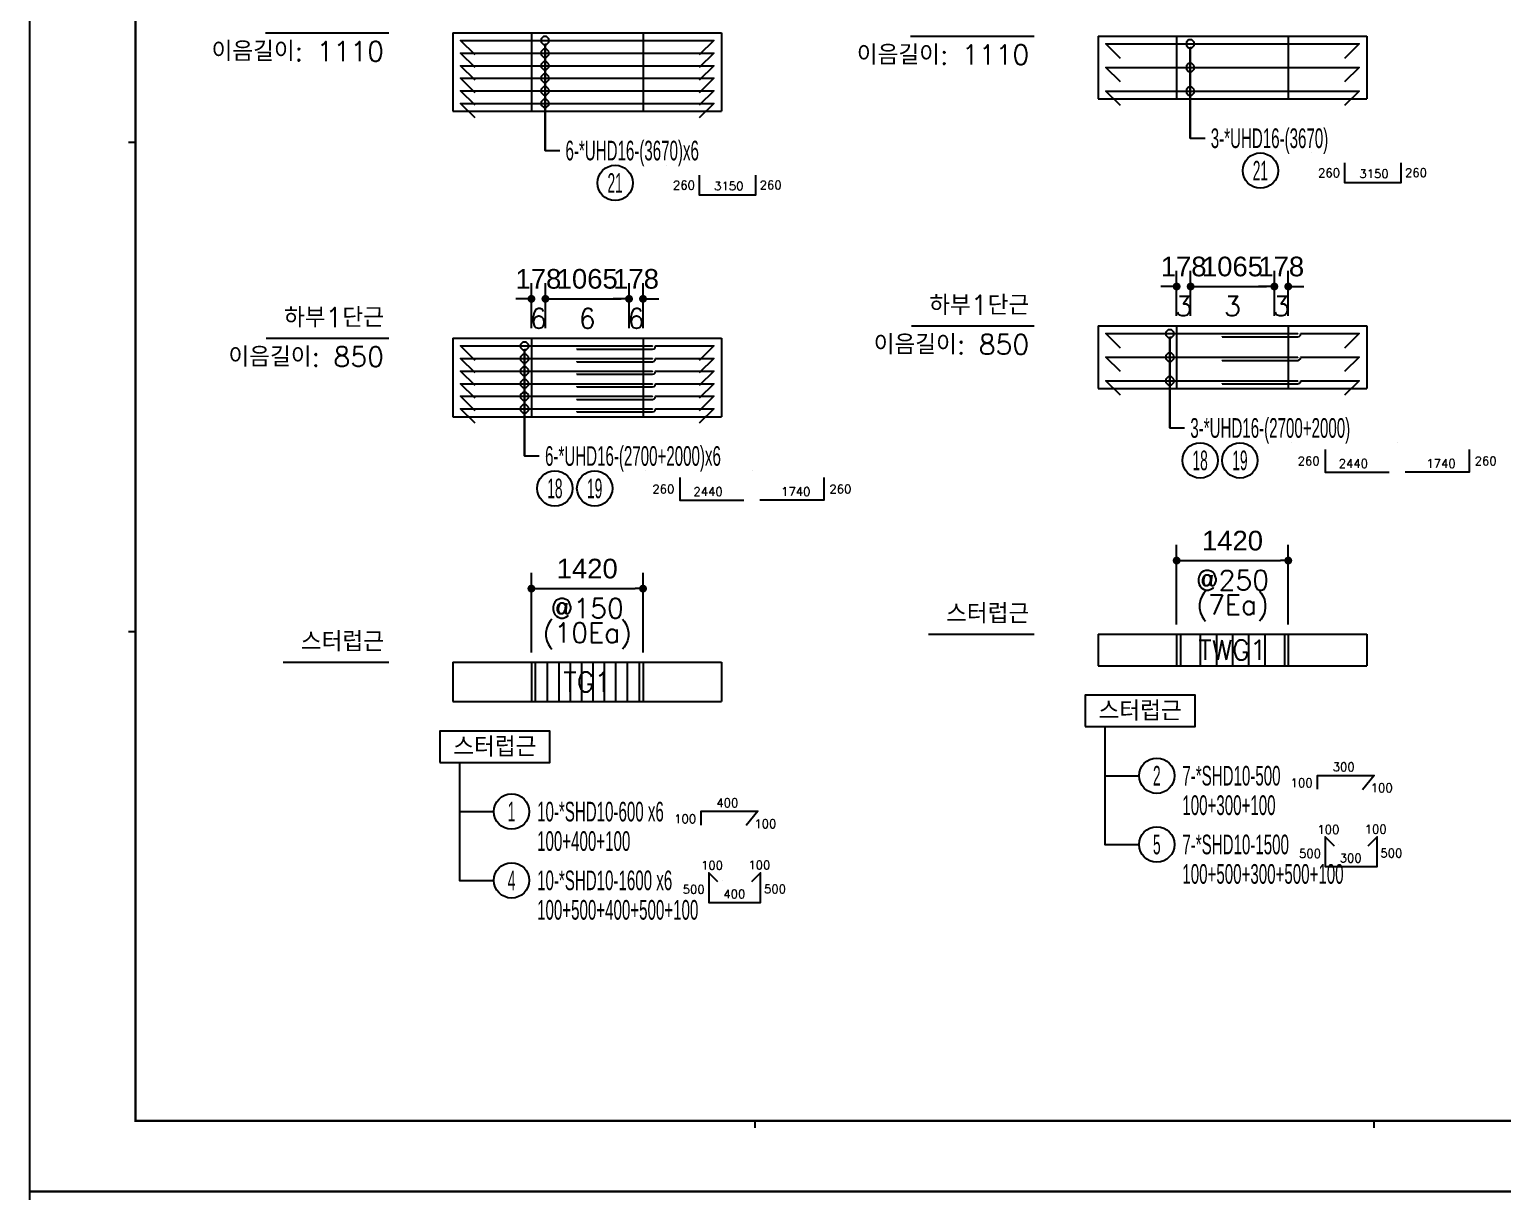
# Model space of a CAD drawing. Header units: millimetres. Extents: x 350420 to 672135, y -312840 to -44390.
# Drawn here: x 580205 to 598944, y -135386 to -120599 of the extents above; entities that cross this region are included whole.
import ezdxf
from ezdxf.enums import TextEntityAlignment as Align
from ezdxf.xclip import XClip

# ---------------------------------------------------------------- set-up
doc = ezdxf.new("R2010")
doc.units = ezdxf.units.MM
doc.header["$LTSCALE"] = 65
doc.header["$XCLIPFRAME"] = 0
doc.linetypes.add('XS-지하주차장$0$HID', pattern=[2.3, 1.5, -0.8])
doc.layers.get('Defpoints').update_dxf_attribs({"color": 145})
for name, color, linetype in [('00', 7, 'Continuous'), ('RP_DIM', 7, 'Continuous'), ('RP_TAG', 7, 'Continuous'), ('XDIM', 7, 'Continuous'), ('XREBAR', 1, 'Continuous'), ('XSTRUCT', 2, 'Continuous'), ('XTAG', 7, 'Continuous')]:
    doc.layers.add(name, color=color, linetype=linetype)
doc.layers.add('XS-지하주차장$0$1215', color=181, linetype='XS-지하주차장$0$HID', plot=False)
doc.styles.add('RPWK1', font='arial.ttf', dxfattribs={"bigfont": 'whgtxt.shx'})
doc.styles.add('RPWK2', font='romans.shx', dxfattribs={"bigfont": 'whgtxt.shx'})
doc.styles.get("Standard").update_dxf_attribs({"font": 'arial.ttf'})
doc.styles.add('XRebar', font='Romans.shx', dxfattribs={"bigfont": 'whgtxt.shx'})
doc.dimstyles.new('XRebarm', dxfattribs={"dimscale": 100, "dimtxt": 2.5, "dimasz": 1, "dimexe": 2, "dimexo": 0, "dimgap": 1.25, "dimtad": 1, "dimdec": 0, "dimzin": 0, "dimdsep": 46, "dimtxsty": 'Standard', "dimblk": 'DOT', "dimcen": 0.09, "dimclrd": 7, "dimclre": 7, "dimclrt": 3, "dimadec": 0, "dimazin": 0, "dimtfac": 1, "dimtdec": 4, "dimtofl": 0, "dimtmove": 0, "dimatfit": 3, "dimfxl": 0, "dimtolj": 1, "dimtzin": 0, "dimarcsym": 0})

# ---------------------------------------------------------------- blocks, each defined once
blk = doc.blocks.new('XS-지하주차장')
at = {"layer": 'XS-지하주차장$0$1215'}
blk.add_line((429311, -23852), (653968, 164077), dxfattribs=at)
blk = doc.blocks.new('dhs_sheet2e')
at = {"color": 7}
for p, q in [((2996.4, 29664.7), (2796.7, 29664.7)), ((2996.4, 15831.2), (2796.7, 15831.2)), ((20500.6, 1997.6), (20500.6, 1797.9)), ((38004.8, 1997.6), (38004.8, 1797.9))]:
    blk.add_line(p, q, dxfattribs=at)
blk.add_lwpolyline([(84000, 0), (84000, 59329.4), (0, 59329.4), (0, 0)], close=True, dxfattribs=at)
at = {"color": 30, "const_width": 64.9}
blk.add_lwpolyline([(81003.6, 57331.7), (2996.4, 57331.7), (2996.4, 1997.6), (81003.6, 1997.6)], close=True, dxfattribs=at)
blk = doc.blocks.new('DFHDHBSD')
at = {"color": 255, "xscale": 0.5, "yscale": 0.5, "zscale": 0.5}
blk.add_blockref('dhs_sheet2e', (0, 0), dxfattribs=at)
blk = doc.blocks.new('_Dot')
at = {"color": 0, "linetype": 'ByBlock', "lineweight": -2}
blk.add_line((-0.5, 0), (-1, 0), dxfattribs=at)
at = {"color": 0, "linetype": 'ByBlock', "const_width": 0.5}
blk.add_lwpolyline([(-0.25, 0, 1), (0.25, 0, 1)], format="xyb", close=True, dxfattribs=at)
blk = doc.blocks.new('*D1436')
at = {"layer": 'Defpoints', "color": 0, "linetype": 'Continuous', "ltscale": 7.6496e-308, "transparency": 16777216}
for p in [(586768, -124027), (586590, -124402), (586768, -124402)]:
    blk.add_point(p, dxfattribs=at)
at = {"layer": 'XDIM', "color": 7, "linetype": 'Continuous', "lineweight": -2, "ltscale": 7.6496e-308, "transparency": 16777216}
for p, q in [((586590, -124402), (586590, -123827)), ((586768, -124402), (586768, -123827)), ((586490, -124027), (586390, -124027)), ((586868, -124027), (586968, -124027))]:
    blk.add_line(p, q, dxfattribs=at)
at = {"layer": 'XDIM', "color": 7, "linetype": 'Continuous', "lineweight": -2, "ltscale": 7.6496e-308, "transparency": 16777216, "xscale": 100, "yscale": 100, "zscale": 100}
blk.add_blockref('_Dot', (586590, -124027), dxfattribs=at)
at = {"layer": 'XDIM', "color": 7, "linetype": 'Continuous', "lineweight": -2, "ltscale": 7.6496e-308, "transparency": 16777216, "xscale": 100, "yscale": 100, "zscale": 100, "rotation": 180}
blk.add_blockref('_Dot', (586768, -124027), dxfattribs=at)
at = {"layer": 'XDIM', "color": 3, "linetype": 'Continuous', "ltscale": 7.6496e-308, "transparency": 16777216, "insert": (586679, -123774), "char_height": 250, "attachment_point": 5}
blk.add_mtext('\\A1;178', dxfattribs=at)
blk = doc.blocks.new('*D1437')
at = {"layer": 'Defpoints', "color": 0, "linetype": 'Continuous', "ltscale": 7.6496e-308, "transparency": 16777216}
for p in [(587832, -124027), (586768, -124402), (587832, -124402)]:
    blk.add_point(p, dxfattribs=at)
at = {"layer": 'XDIM', "color": 7, "linetype": 'Continuous', "lineweight": -2, "ltscale": 7.6496e-308, "transparency": 16777216}
for p, q in [((586768, -124402), (586768, -123827)), ((587832, -124402), (587832, -123827)), ((586868, -124027), (587732, -124027))]:
    blk.add_line(p, q, dxfattribs=at)
at = {"layer": 'XDIM', "color": 7, "linetype": 'Continuous', "lineweight": -2, "ltscale": 7.6496e-308, "transparency": 16777216, "xscale": 100, "yscale": 100, "zscale": 100, "rotation": 180}
blk.add_blockref('_Dot', (586768, -124027), dxfattribs=at)
at = {"layer": 'XDIM', "color": 7, "linetype": 'Continuous', "lineweight": -2, "ltscale": 7.6496e-308, "transparency": 16777216, "xscale": 100, "yscale": 100, "zscale": 100}
blk.add_blockref('_Dot', (587832, -124027), dxfattribs=at)
at = {"layer": 'XDIM', "color": 3, "linetype": 'Continuous', "ltscale": 7.6496e-308, "transparency": 16777216, "insert": (587300, -123774), "char_height": 250, "attachment_point": 5}
blk.add_mtext('\\A1;1065', dxfattribs=at)
blk = doc.blocks.new('*D1438')
at = {"layer": 'Defpoints', "color": 0, "linetype": 'Continuous', "ltscale": 7.6496e-308, "transparency": 16777216}
for p in [(588010, -124027), (587832, -124402), (588010, -124402)]:
    blk.add_point(p, dxfattribs=at)
at = {"layer": 'XDIM', "color": 7, "linetype": 'Continuous', "lineweight": -2, "ltscale": 7.6496e-308, "transparency": 16777216}
for p, q in [((587832, -124402), (587832, -123827)), ((588010, -124402), (588010, -123827)), ((587732, -124027), (587632, -124027)), ((588110, -124027), (588210, -124027))]:
    blk.add_line(p, q, dxfattribs=at)
at = {"layer": 'XDIM', "color": 7, "linetype": 'Continuous', "lineweight": -2, "ltscale": 7.6496e-308, "transparency": 16777216, "xscale": 100, "yscale": 100, "zscale": 100}
blk.add_blockref('_Dot', (587832, -124027), dxfattribs=at)
at = {"layer": 'XDIM', "color": 7, "linetype": 'Continuous', "lineweight": -2, "ltscale": 7.6496e-308, "transparency": 16777216, "xscale": 100, "yscale": 100, "zscale": 100, "rotation": 180}
blk.add_blockref('_Dot', (588010, -124027), dxfattribs=at)
at = {"layer": 'XDIM', "color": 3, "linetype": 'Continuous', "ltscale": 7.6496e-308, "transparency": 16777216, "insert": (587921, -123774), "char_height": 250, "attachment_point": 5}
blk.add_mtext('\\A1;178', dxfattribs=at)
blk = doc.blocks.new('*D1439')
at = {"layer": 'Defpoints', "color": 0, "linetype": 'Continuous', "ltscale": 7.6496e-308, "transparency": 16777216}
for p in [(588010, -127714), (586590, -128527), (588010, -128527)]:
    blk.add_point(p, dxfattribs=at)
at = {"layer": 'XDIM', "color": 7, "linetype": 'Continuous', "lineweight": -2, "ltscale": 7.6496e-308, "transparency": 16777216}
for p, q in [((586590, -128527), (586590, -127514)), ((588010, -128527), (588010, -127514)), ((586690, -127714), (587910, -127714))]:
    blk.add_line(p, q, dxfattribs=at)
at = {"layer": 'XDIM', "color": 7, "linetype": 'Continuous', "lineweight": -2, "ltscale": 7.6496e-308, "transparency": 16777216, "xscale": 100, "yscale": 100, "zscale": 100, "rotation": 180}
blk.add_blockref('_Dot', (586590, -127714), dxfattribs=at)
at = {"layer": 'XDIM', "color": 7, "linetype": 'Continuous', "lineweight": -2, "ltscale": 7.6496e-308, "transparency": 16777216, "xscale": 100, "yscale": 100, "zscale": 100}
blk.add_blockref('_Dot', (588010, -127714), dxfattribs=at)
at = {"layer": 'XDIM', "color": 3, "linetype": 'Continuous', "ltscale": 7.6496e-308, "transparency": 16777216, "insert": (587300, -127461), "char_height": 250, "attachment_point": 5}
blk.add_mtext('\\A1;1420', dxfattribs=at)
blk = doc.blocks.new('*D1447')
at = {"layer": 'Defpoints', "color": 0, "linetype": 'Continuous', "ltscale": 7.6496e-308, "transparency": 16777216}
for p in [(594976, -123870), (594798, -124245), (594976, -124245)]:
    blk.add_point(p, dxfattribs=at)
at = {"layer": 'XDIM', "color": 7, "linetype": 'Continuous', "lineweight": -2, "ltscale": 7.6496e-308, "transparency": 16777216}
for p, q in [((594798, -124245), (594798, -123670)), ((594976, -124245), (594976, -123670)), ((594698, -123870), (594598, -123870)), ((595076, -123870), (595176, -123870))]:
    blk.add_line(p, q, dxfattribs=at)
at = {"layer": 'XDIM', "color": 7, "linetype": 'Continuous', "lineweight": -2, "ltscale": 7.6496e-308, "transparency": 16777216, "xscale": 100, "yscale": 100, "zscale": 100}
blk.add_blockref('_Dot', (594798, -123870), dxfattribs=at)
at = {"layer": 'XDIM', "color": 7, "linetype": 'Continuous', "lineweight": -2, "ltscale": 7.6496e-308, "transparency": 16777216, "xscale": 100, "yscale": 100, "zscale": 100, "rotation": 180}
blk.add_blockref('_Dot', (594976, -123870), dxfattribs=at)
at = {"layer": 'XDIM', "color": 3, "linetype": 'Continuous', "ltscale": 7.6496e-308, "transparency": 16777216, "insert": (594887, -123617), "char_height": 250, "attachment_point": 5}
blk.add_mtext('\\A1;178', dxfattribs=at)
blk = doc.blocks.new('*D1448')
at = {"layer": 'Defpoints', "color": 0, "linetype": 'Continuous', "ltscale": 7.6496e-308, "transparency": 16777216}
for p in [(596041, -123870), (594976, -124245), (596041, -124245)]:
    blk.add_point(p, dxfattribs=at)
at = {"layer": 'XDIM', "color": 7, "linetype": 'Continuous', "lineweight": -2, "ltscale": 7.6496e-308, "transparency": 16777216}
for p, q in [((594976, -124245), (594976, -123670)), ((596041, -124245), (596041, -123670)), ((595076, -123870), (595941, -123870))]:
    blk.add_line(p, q, dxfattribs=at)
at = {"layer": 'XDIM', "color": 7, "linetype": 'Continuous', "lineweight": -2, "ltscale": 7.6496e-308, "transparency": 16777216, "xscale": 100, "yscale": 100, "zscale": 100, "rotation": 180}
blk.add_blockref('_Dot', (594976, -123870), dxfattribs=at)
at = {"layer": 'XDIM', "color": 7, "linetype": 'Continuous', "lineweight": -2, "ltscale": 7.6496e-308, "transparency": 16777216, "xscale": 100, "yscale": 100, "zscale": 100}
blk.add_blockref('_Dot', (596041, -123870), dxfattribs=at)
at = {"layer": 'XDIM', "color": 3, "linetype": 'Continuous', "ltscale": 7.6496e-308, "transparency": 16777216, "insert": (595508, -123617), "char_height": 250, "attachment_point": 5}
blk.add_mtext('\\A1;1065', dxfattribs=at)
blk = doc.blocks.new('*D1449')
at = {"layer": 'Defpoints', "color": 0, "linetype": 'Continuous', "ltscale": 7.6496e-308, "transparency": 16777216}
for p in [(596218, -123870), (596041, -124245), (596218, -124245)]:
    blk.add_point(p, dxfattribs=at)
at = {"layer": 'XDIM', "color": 7, "linetype": 'Continuous', "lineweight": -2, "ltscale": 7.6496e-308, "transparency": 16777216}
for p, q in [((596041, -124245), (596041, -123670)), ((596218, -124245), (596218, -123670)), ((595941, -123870), (595841, -123870)), ((596318, -123870), (596418, -123870))]:
    blk.add_line(p, q, dxfattribs=at)
at = {"layer": 'XDIM', "color": 7, "linetype": 'Continuous', "lineweight": -2, "ltscale": 7.6496e-308, "transparency": 16777216, "xscale": 100, "yscale": 100, "zscale": 100}
blk.add_blockref('_Dot', (596041, -123870), dxfattribs=at)
at = {"layer": 'XDIM', "color": 7, "linetype": 'Continuous', "lineweight": -2, "ltscale": 7.6496e-308, "transparency": 16777216, "xscale": 100, "yscale": 100, "zscale": 100, "rotation": 180}
blk.add_blockref('_Dot', (596218, -123870), dxfattribs=at)
at = {"layer": 'XDIM', "color": 3, "linetype": 'Continuous', "ltscale": 7.6496e-308, "transparency": 16777216, "insert": (596129, -123617), "char_height": 250, "attachment_point": 5}
blk.add_mtext('\\A1;178', dxfattribs=at)
blk = doc.blocks.new('*D1450')
at = {"layer": 'Defpoints', "color": 0, "linetype": 'Continuous', "ltscale": 7.6496e-308, "transparency": 16777216}
for p in [(596218, -127357), (594798, -128170), (596218, -128170)]:
    blk.add_point(p, dxfattribs=at)
at = {"layer": 'XDIM', "color": 7, "linetype": 'Continuous', "lineweight": -2, "ltscale": 7.6496e-308, "transparency": 16777216}
for p, q in [((594798, -128170), (594798, -127157)), ((596218, -128170), (596218, -127157)), ((594898, -127357), (596118, -127357))]:
    blk.add_line(p, q, dxfattribs=at)
at = {"layer": 'XDIM', "color": 7, "linetype": 'Continuous', "lineweight": -2, "ltscale": 7.6496e-308, "transparency": 16777216, "xscale": 100, "yscale": 100, "zscale": 100, "rotation": 180}
blk.add_blockref('_Dot', (594798, -127357), dxfattribs=at)
at = {"layer": 'XDIM', "color": 7, "linetype": 'Continuous', "lineweight": -2, "ltscale": 7.6496e-308, "transparency": 16777216, "xscale": 100, "yscale": 100, "zscale": 100}
blk.add_blockref('_Dot', (596218, -127357), dxfattribs=at)
at = {"layer": 'XDIM', "color": 3, "linetype": 'Continuous', "ltscale": 7.6496e-308, "transparency": 16777216, "insert": (595508, -127105), "char_height": 250, "attachment_point": 5}
blk.add_mtext('\\A1;1420', dxfattribs=at)
blk = doc.blocks.new('*U1730', base_point=(586113.5, -130551.58))
at = {"layer": 'RP_TAG', "color": 0, "linetype": 'Continuous', "ltscale": 100}
blk.add_circle((586337.5, -130551.58), 225, dxfattribs=at)
at = {"layer": 'RP_TAG', "color": 0, "linetype": 'Continuous', "ltscale": 100, "style": 'RPWK1', "width": 0.5}
blk.add_text('1', height=250, dxfattribs=at).set_placement((586337.5, -130551.58), align=Align.MIDDLE_CENTER)
at = {"layer": 'RP_TAG', "color": 0, "linetype": 'Continuous', "ltscale": 100, "style": 'RPWK1', "width": 0.55}
for s, p in [('10-*SHD10-600 x6', (586662.5, -130551.58)), ('100+400+100', (586662.5, -130926.58))]:
    blk.add_text(s, height=250, dxfattribs=at).set_placement(p, align=Align.MIDDLE_LEFT)
blk = doc.blocks.new('*U1762', base_point=(586113.5, -131426.58))
at = {"layer": 'RP_TAG', "color": 0, "linetype": 'Continuous', "ltscale": 100}
blk.add_circle((586337.5, -131426.58), 225, dxfattribs=at)
at = {"layer": 'RP_TAG', "color": 0, "linetype": 'Continuous', "ltscale": 100, "style": 'RPWK1', "width": 0.5}
blk.add_text('4', height=250, dxfattribs=at).set_placement((586337.5, -131426.58), align=Align.MIDDLE_CENTER)
at = {"layer": 'RP_TAG', "color": 0, "linetype": 'Continuous', "ltscale": 100, "style": 'RPWK1', "width": 0.55}
for s, p in [('10-*SHD10-1600 x6', (586662.5, -131426.58)), ('100+500+400+500+100', (586662.5, -131801.58))]:
    blk.add_text(s, height=250, dxfattribs=at).set_placement(p, align=Align.MIDDLE_LEFT)
blk = doc.blocks.new('*U1778', base_point=(594321.6491, -130094.7672))
at = {"layer": 'RP_TAG', "color": 0, "linetype": 'Continuous', "ltscale": 100}
blk.add_circle((594545.6491, -130094.7672), 225, dxfattribs=at)
at = {"layer": 'RP_TAG', "color": 0, "linetype": 'Continuous', "ltscale": 100, "style": 'RPWK1', "width": 0.5}
blk.add_text('2', height=250, dxfattribs=at).set_placement((594545.6491, -130094.7672), align=Align.MIDDLE_CENTER)
at = {"layer": 'RP_TAG', "color": 0, "linetype": 'Continuous', "ltscale": 100, "style": 'RPWK1', "width": 0.55}
for s, p in [('7-*SHD10-500', (594870.6491, -130094.7672)), ('100+300+100', (594870.6491, -130469.7672))]:
    blk.add_text(s, height=250, dxfattribs=at).set_placement(p, align=Align.MIDDLE_LEFT)
blk = doc.blocks.new('*U1781', base_point=(594321.6491, -130969.7672))
at = {"layer": 'RP_TAG', "color": 0, "linetype": 'Continuous', "ltscale": 100}
blk.add_circle((594545.6491, -130969.7672), 225, dxfattribs=at)
at = {"layer": 'RP_TAG', "color": 0, "linetype": 'Continuous', "ltscale": 100, "style": 'RPWK1', "width": 0.5}
blk.add_text('5', height=250, dxfattribs=at).set_placement((594545.6491, -130969.7672), align=Align.MIDDLE_CENTER)
at = {"layer": 'RP_TAG', "color": 0, "linetype": 'Continuous', "ltscale": 100, "style": 'RPWK1', "width": 0.55}
for s, p in [('7-*SHD10-1500', (594870.6491, -130969.7672)), ('100+500+300+500+100', (594870.6491, -131344.7672))]:
    blk.add_text(s, height=250, dxfattribs=at).set_placement(p, align=Align.MIDDLE_LEFT)
blk = doc.blocks.new('*U1791', base_point=(586702.25, -126026.58))
at = {"layer": 'RP_TAG', "color": 0, "linetype": 'Continuous', "ltscale": 100}
for centre in [(586888.75, -126439.08), (587395, -126439.08)]:
    blk.add_circle(centre, 225, dxfattribs=at)
at = {"layer": 'RP_TAG', "color": 0, "linetype": 'Continuous', "ltscale": 100, "style": 'RPWK1', "width": 0.55}
blk.add_text('6-*UHD16-(2700+2000)x6', height=250, dxfattribs=at).set_placement((586763.75, -126026.58), align=Align.MIDDLE_LEFT)
at = {"layer": 'RP_TAG', "color": 0, "linetype": 'Continuous', "ltscale": 100, "style": 'RPWK1', "width": 0.5}
for s, p in [('18', (586888.75, -126439.08)), ('19', (587395, -126439.08))]:
    blk.add_text(s, height=250, dxfattribs=at).set_placement(p, align=Align.MIDDLE_CENTER)
blk = doc.blocks.new('*U1792', base_point=(594910.3991, -125669.7672))
at = {"layer": 'RP_TAG', "color": 0, "linetype": 'Continuous', "ltscale": 100}
for centre in [(595096.8991, -126082.2672), (595603.1491, -126082.2672)]:
    blk.add_circle(centre, 225, dxfattribs=at)
at = {"layer": 'RP_TAG', "color": 0, "linetype": 'Continuous', "ltscale": 100, "style": 'RPWK1', "width": 0.55}
blk.add_text('3-*UHD16-(2700+2000)', height=250, dxfattribs=at).set_placement((594971.8991, -125669.7672), align=Align.MIDDLE_LEFT)
at = {"layer": 'RP_TAG', "color": 0, "linetype": 'Continuous', "ltscale": 100, "style": 'RPWK1', "width": 0.5}
for s, p in [('18', (595096.8991, -126082.2672)), ('19', (595603.1491, -126082.2672))]:
    blk.add_text(s, height=250, dxfattribs=at).set_placement(p, align=Align.MIDDLE_CENTER)
blk = doc.blocks.new('*U1794', base_point=(586962.25, -122140))
at = {"layer": 'RP_TAG', "color": 0, "linetype": 'Continuous', "ltscale": 100}
blk.add_circle((587655, -122552.5), 225, dxfattribs=at)
at = {"layer": 'RP_TAG', "color": 0, "linetype": 'Continuous', "ltscale": 100, "style": 'RPWK1', "width": 0.55}
blk.add_text('6-*UHD16-(3670)x6', height=250, dxfattribs=at).set_placement((587023.75, -122140), align=Align.MIDDLE_LEFT)
at = {"layer": 'RP_TAG', "color": 0, "linetype": 'Continuous', "ltscale": 100, "style": 'RPWK1', "width": 0.5}
blk.add_text('21', height=250, dxfattribs=at).set_placement((587655, -122552.5), align=Align.MIDDLE_CENTER)
blk = doc.blocks.new('*U1795', base_point=(595170.3991, -121983.1872))
at = {"layer": 'RP_TAG', "color": 0, "linetype": 'Continuous', "ltscale": 100}
blk.add_circle((595863.1491, -122395.6872), 225, dxfattribs=at)
at = {"layer": 'RP_TAG', "color": 0, "linetype": 'Continuous', "ltscale": 100, "style": 'RPWK1', "width": 0.55}
blk.add_text('3-*UHD16-(3670)', height=250, dxfattribs=at).set_placement((595231.8991, -121983.1872), align=Align.MIDDLE_LEFT)
at = {"layer": 'RP_TAG', "color": 0, "linetype": 'Continuous', "ltscale": 100, "style": 'RPWK1', "width": 0.5}
blk.add_text('21', height=250, dxfattribs=at).set_placement((595863.1491, -122395.6872), align=Align.MIDDLE_CENTER)

msp = doc.modelspace()

# ---------------------------------------------------------------- linework, layer by layer
at = {"layer": 'RP_DIM', "color": 7, "linetype": 'Continuous', "ltscale": 100}
for points in [[(586763.3, -122140), (586763.3, -120790), (586784, -120790), (586813.3, -120760.7), (586813.3, -120719.3), (586784, -120690), (586742.6, -120690), (586713.3, -120719.3), (586713.3, -120760.7), (586742.6, -120790), (586784, -120790), (586763.3, -120790), (586763.3, -122140), (586950.8, -122140)], [(586813.3, -120879.3), (586784, -120850), (586742.6, -120850), (586713.3, -120879.3), (586713.3, -120920.7), (586742.6, -120950), (586784, -120950), (586813.3, -120920.7), (586813.3, -120879.3)], [(594971.5, -121983.2), (594971.5, -120833.2), (594992.2, -120833.2), (595021.5, -120803.9), (595021.5, -120762.5), (594992.2, -120733.2), (594950.8, -120733.2), (594921.5, -120762.5), (594921.5, -120803.9), (594950.8, -120833.2), (594992.2, -120833.2), (594971.5, -120833.2), (594971.5, -121983.2), (595159, -121983.2)], [(586813.3, -121039.3), (586784, -121010), (586742.6, -121010), (586713.3, -121039.3), (586713.3, -121080.7), (586742.6, -121110), (586784, -121110), (586813.3, -121080.7), (586813.3, -121039.3)], [(595021.5, -121062.5), (594992.2, -121033.2), (594950.8, -121033.2), (594921.5, -121062.5), (594921.5, -121103.9), (594950.8, -121133.2), (594992.2, -121133.2), (595021.5, -121103.9), (595021.5, -121062.5)], [(586813.3, -121199.3), (586784, -121170), (586742.6, -121170), (586713.3, -121199.3), (586713.3, -121240.7), (586742.6, -121270), (586784, -121270), (586813.3, -121240.7), (586813.3, -121199.3)], [(586813.3, -121359.3), (586784, -121330), (586742.6, -121330), (586713.3, -121359.3), (586713.3, -121400.7), (586742.6, -121430), (586784, -121430), (586813.3, -121400.7), (586813.3, -121359.3)], [(595021.5, -121362.5), (594992.2, -121333.2), (594950.8, -121333.2), (594921.5, -121362.5), (594921.5, -121403.9), (594950.8, -121433.2), (594992.2, -121433.2), (595021.5, -121403.9), (595021.5, -121362.5)], [(586813.3, -121519.3), (586784, -121490), (586742.6, -121490), (586713.3, -121519.3), (586713.3, -121560.7), (586742.6, -121590), (586784, -121590), (586813.3, -121560.7), (586813.3, -121519.3)], [(594711.5, -125669.8), (594711.5, -124519.8), (594732.2, -124519.8), (594761.5, -124490.5), (594761.5, -124449.1), (594732.2, -124419.8), (594690.8, -124419.8), (594661.5, -124449.1), (594661.5, -124490.5), (594690.8, -124519.8), (594732.2, -124519.8), (594711.5, -124519.8), (594711.5, -125669.8), (594899, -125669.8)], [(586503.3, -126026.6), (586503.3, -124676.6), (586524, -124676.6), (586553.3, -124647.3), (586553.3, -124605.9), (586524, -124576.6), (586482.6, -124576.6), (586453.3, -124605.9), (586453.3, -124647.3), (586482.6, -124676.6), (586524, -124676.6), (586503.3, -124676.6), (586503.3, -126026.6), (586690.8, -126026.6)], [(586553.3, -124765.9), (586524, -124736.6), (586482.6, -124736.6), (586453.3, -124765.9), (586453.3, -124807.3), (586482.6, -124836.6), (586524, -124836.6), (586553.3, -124807.3), (586553.3, -124765.9)], [(594761.5, -124749.1), (594732.2, -124719.8), (594690.8, -124719.8), (594661.5, -124749.1), (594661.5, -124790.5), (594690.8, -124819.8), (594732.2, -124819.8), (594761.5, -124790.5), (594761.5, -124749.1)], [(586553.3, -124925.9), (586524, -124896.6), (586482.6, -124896.6), (586453.3, -124925.9), (586453.3, -124967.3), (586482.6, -124996.6), (586524, -124996.6), (586553.3, -124967.3), (586553.3, -124925.9)], [(586553.3, -125085.9), (586524, -125056.6), (586482.6, -125056.6), (586453.3, -125085.9), (586453.3, -125127.3), (586482.6, -125156.6), (586524, -125156.6), (586553.3, -125127.3), (586553.3, -125085.9)], [(594761.5, -125049.1), (594732.2, -125019.8), (594690.8, -125019.8), (594661.5, -125049.1), (594661.5, -125090.5), (594690.8, -125119.8), (594732.2, -125119.8), (594761.5, -125090.5), (594761.5, -125049.1)], [(586553.3, -125245.9), (586524, -125216.6), (586482.6, -125216.6), (586453.3, -125245.9), (586453.3, -125287.3), (586482.6, -125316.6), (586524, -125316.6), (586553.3, -125287.3), (586553.3, -125245.9)], [(586553.3, -125405.9), (586524, -125376.6), (586482.6, -125376.6), (586453.3, -125405.9), (586453.3, -125447.3), (586482.6, -125476.6), (586524, -125476.6), (586553.3, -125447.3), (586553.3, -125405.9)], [(593883.1, -129469.8), (593883.1, -130094.8), (594320.6, -130094.8)], [(585675, -129926.6), (585675, -130551.6), (586112.5, -130551.6)], [(593883.1, -130094.8), (593883.1, -130969.8), (594320.6, -130969.8)], [(585675, -130551.6), (585675, -131426.6), (586112.5, -131426.6)]]:
    msp.add_lwpolyline(points, dxfattribs=at)
at = {"layer": 'RP_TAG', "color": 250, "linetype": 'Continuous', "ltscale": 100}
for p, q in [((596514.3, -122170.7), (596514.3, -122170.7)), ((588306.2, -122327.5), (588306.2, -122327.5)), ((596254.3, -125857.3), (596254.3, -125857.3)), ((597604.7, -125857.3), (597604.7, -125857.3)), ((588046.2, -126214.1), (588046.2, -126214.1)), ((589396.6, -126214.1), (589396.6, -126214.1)), ((596749.1, -130094.8), (596749.1, -130094.8)), ((588907.9, -130551.6), (588907.9, -130551.6)), ((596855.9, -130969.8), (596855.9, -130969.8)), ((589014.7, -131426.6), (589014.7, -131426.6))]:
    msp.add_line(p, q, dxfattribs=at)
at = {"layer": 'RP_TAG', "color": 1, "linetype": 'Continuous', "ltscale": 100}
for points in [[(596932.6, -122295.4), (596932.6, -122545.7), (597652.4, -122545.7), (597652.4, -122295.4)], [(588724.4, -122452.2), (588724.4, -122702.5), (589444.2, -122702.5), (589444.2, -122452.2)], [(596688.2, -125943.9), (596688.2, -126232.3), (597502.2, -126232.3)], [(598518.8, -125943.9), (598518.8, -126232.3), (597704.7, -126232.3)], [(588480, -126300.7), (588480, -126589.1), (589294.1, -126589.1)], [(590310.7, -126300.7), (590310.7, -126589.1), (589496.6, -126589.1)], [(596591.8, -130266.9), (596591.8, -130090.2), (597309.9, -130090.2), (597163.1, -130273.1)], [(588750.6, -130723.7), (588750.6, -130547), (589468.7, -130547), (589321.9, -130729.9)], [(596804.2, -130990.3), (596687.5, -130874.1), (596687.5, -131251.6), (597347.4, -131251.6), (597347.4, -130874.1), (597230.9, -130990.3)], [(588963, -131447.1), (588846.3, -131330.9), (588846.3, -131708.4), (589506.2, -131708.4), (589506.2, -131330.9), (589389.6, -131447.1)]]:
    msp.add_lwpolyline(points, dxfattribs=at)
at = {"layer": 'XDIM', "color": 7, "linetype": 'Continuous', "ltscale": 7.6496e-308}
for p, q in [((583206.1, -120640), (584777.5, -120640)), ((591414.2, -120683.2), (592985.6, -120683.2)), ((591424.6, -124369.8), (592985.6, -124369.8)), ((583216.5, -124526.6), (584777.5, -124526.6)), ((591641.9, -128294.8), (592985.6, -128294.8)), ((583433.8, -128651.6), (584777.5, -128651.6))]:
    msp.add_line(p, q, dxfattribs=at)
at = {"layer": 'XREBAR', "color": 1, "linetype": 'Continuous', "ltscale": 7.6496e-308}
for p, q in [((594848.1, -128294.8), (594848.1, -128694.8)), ((595098.1, -128294.8), (595098.1, -128694.8)), ((595303.1, -128294.8), (595303.1, -128694.8)), ((595508.1, -128294.8), (595508.1, -128694.8)), ((595713.1, -128294.8), (595713.1, -128694.8)), ((595918.1, -128294.8), (595918.1, -128694.8)), ((596168.1, -128294.8), (596168.1, -128694.8)), ((586640, -128651.6), (586640, -129151.6)), ((586790, -128651.6), (586790, -129151.6)), ((586940, -128651.6), (586940, -129151.6)), ((587084, -128651.6), (587084, -129151.6)), ((587228, -128651.6), (587228, -129151.6)), ((587372, -128651.6), (587372, -129151.6)), ((587516, -128651.6), (587516, -129151.6)), ((587660, -128651.6), (587660, -129151.6)), ((587810, -128651.6), (587810, -129151.6)), ((587960, -128651.6), (587960, -129151.6))]:
    msp.add_line(p, q, dxfattribs=at)
for points in [[(585873.8, -120923.8), (585690, -120740), (588910, -120740), (588726.2, -120923.8)], [(594082, -120967), (593898.1, -120783.2), (597118.1, -120783.2), (596934.3, -120967)], [(585873.8, -121083.8), (585690, -120900), (588910, -120900), (588726.2, -121083.8)], [(585873.8, -121243.8), (585690, -121060), (588910, -121060), (588726.2, -121243.8)], [(585873.8, -121403.8), (585690, -121220), (588910, -121220), (588726.2, -121403.8)], [(594082, -121267), (593898.1, -121083.2), (597118.1, -121083.2), (596934.3, -121267)], [(585873.8, -121563.8), (585690, -121380), (588910, -121380), (588726.2, -121563.8)], [(594082, -121567), (593898.1, -121383.2), (597118.1, -121383.2), (596934.3, -121567)], [(585873.8, -121723.8), (585690, -121540), (588910, -121540), (588726.2, -121723.8)], [(594082, -124653.6), (593898.1, -124469.8), (596338.1, -124469.8), (596338.1, -124469.8)], [(595378.1, -124509.8), (595378.1, -124509.8), (596338.1, -124509.8), (596358.1, -124504.4), (596372.8, -124489.8), (596378.1, -124469.8), (597118.1, -124469.8), (596934.3, -124653.6)], [(585873.8, -124810.4), (585690, -124626.6), (588130, -124626.6), (588130, -124626.6)], [(585873.8, -124970.4), (585690, -124786.6), (588130, -124786.6), (588130, -124786.6)], [(587170, -124666.6), (587170, -124666.6), (588130, -124666.6), (588150, -124661.2), (588164.6, -124646.6), (588170, -124626.6), (588910, -124626.6), (588726.2, -124810.4)], [(587170, -124826.6), (587170, -124826.6), (588130, -124826.6), (588150, -124821.2), (588164.6, -124806.6), (588170, -124786.6), (588910, -124786.6), (588726.2, -124970.4)], [(594082, -124953.6), (593898.1, -124769.8), (596338.1, -124769.8), (596338.1, -124769.8)], [(595378.1, -124809.8), (595378.1, -124809.8), (596338.1, -124809.8), (596358.1, -124804.4), (596372.8, -124789.8), (596378.1, -124769.8), (597118.1, -124769.8), (596934.3, -124953.6)], [(585873.8, -125130.4), (585690, -124946.6), (588130, -124946.6), (588130, -124946.6)], [(587170, -124986.6), (587170, -124986.6), (588130, -124986.6), (588150, -124981.2), (588164.6, -124966.6), (588170, -124946.6), (588910, -124946.6), (588726.2, -125130.4)], [(585873.8, -125290.4), (585690, -125106.6), (588130, -125106.6), (588130, -125106.6)], [(587170, -125146.6), (587170, -125146.6), (588130, -125146.6), (588150, -125141.2), (588164.6, -125126.6), (588170, -125106.6), (588910, -125106.6), (588726.2, -125290.4)], [(594082, -125253.6), (593898.1, -125069.8), (596338.1, -125069.8), (596338.1, -125069.8)], [(595378.1, -125109.8), (595378.1, -125109.8), (596338.1, -125109.8), (596358.1, -125104.4), (596372.8, -125089.8), (596378.1, -125069.8), (597118.1, -125069.8), (596934.3, -125253.6)], [(585873.8, -125450.4), (585690, -125266.6), (588130, -125266.6), (588130, -125266.6)], [(587170, -125306.6), (587170, -125306.6), (588130, -125306.6), (588150, -125301.2), (588164.6, -125286.6), (588170, -125266.6), (588910, -125266.6), (588726.2, -125450.4)], [(585873.8, -125610.4), (585690, -125426.6), (588130, -125426.6), (588130, -125426.6)], [(587170, -125466.6), (587170, -125466.6), (588130, -125466.6), (588150, -125461.2), (588164.6, -125446.6), (588170, -125426.6), (588910, -125426.6), (588726.2, -125610.4)]]:
    msp.add_lwpolyline(points, dxfattribs=at)
at = {"layer": 'XSTRUCT', "color": 7, "linetype": 'Continuous', "ltscale": 7.6496e-308}
for p, q in [((585590, -120640), (585590, -121640)), ((589010, -120640), (589010, -121640)), ((593798.1, -120683.2), (593798.1, -121483.2)), ((597218.1, -120683.2), (597218.1, -121483.2)), ((593798.1, -124369.8), (593798.1, -125169.8)), ((597218.1, -124369.8), (597218.1, -125169.8)), ((585590, -124526.6), (585590, -125526.6)), ((589010, -124526.6), (589010, -125526.6)), ((593798.1, -128294.8), (593798.1, -128694.8)), ((597218.1, -128294.8), (597218.1, -128694.8)), ((585590, -128651.6), (585590, -129151.6)), ((589010, -128651.6), (589010, -129151.6))]:
    msp.add_line(p, q, dxfattribs=at)
at = {"layer": 'XSTRUCT', "color": 2, "linetype": 'Continuous', "ltscale": 7.6496e-308}
for p, q in [((585590, -120640), (586590, -120640)), ((586590, -120640), (588010, -120640)), ((588010, -120640), (589010, -120640)), ((593798.1, -120683.2), (594798.1, -120683.2)), ((594798.1, -120683.2), (596218.1, -120683.2)), ((596218.1, -120683.2), (597218.1, -120683.2)), ((593798.1, -121483.2), (594798.1, -121483.2)), ((594798.1, -121483.2), (596218.1, -121483.2)), ((596218.1, -121483.2), (597218.1, -121483.2)), ((585590, -121640), (586590, -121640)), ((586590, -121640), (588010, -121640)), ((588010, -121640), (589010, -121640)), ((593798.1, -124369.8), (594798.1, -124369.8)), ((594798.1, -124369.8), (596218.1, -124369.8)), ((596218.1, -124369.8), (597218.1, -124369.8)), ((585590, -124526.6), (586590, -124526.6)), ((586590, -124526.6), (588010, -124526.6)), ((588010, -124526.6), (589010, -124526.6)), ((593798.1, -125169.8), (594798.1, -125169.8)), ((594798.1, -125169.8), (596218.1, -125169.8)), ((596218.1, -125169.8), (597218.1, -125169.8)), ((585590, -125526.6), (586590, -125526.6)), ((586590, -125526.6), (588010, -125526.6)), ((588010, -125526.6), (589010, -125526.6)), ((593798.1, -128294.8), (594798.1, -128294.8)), ((596218.1, -128294.8), (597218.1, -128294.8)), ((585590, -128651.6), (586590, -128651.6)), ((588010, -128651.6), (589010, -128651.6)), ((593798.1, -128694.8), (594798.1, -128694.8)), ((596218.1, -128694.8), (597218.1, -128694.8)), ((585590, -129151.6), (586590, -129151.6)), ((588010, -129151.6), (589010, -129151.6))]:
    msp.add_line(p, q, dxfattribs=at)
at = {"layer": 'XSTRUCT', "color": 253, "linetype": 'Continuous', "ltscale": 7.6496e-308}
for p, q in [((586590, -120640), (586590, -121640)), ((588010, -120640), (588010, -121640)), ((594798.1, -120683.2), (594798.1, -121483.2)), ((596218.1, -120683.2), (596218.1, -121483.2)), ((594798.1, -124369.8), (594798.1, -125169.8)), ((596218.1, -124369.8), (596218.1, -125169.8)), ((586590, -124526.6), (586590, -125526.6)), ((588010, -124526.6), (588010, -125526.6)), ((594798.1, -128294.8), (594798.1, -128694.8)), ((596218.1, -128294.8), (596218.1, -128694.8)), ((586590, -128651.6), (586590, -129151.6)), ((588010, -128651.6), (588010, -129151.6))]:
    msp.add_line(p, q, dxfattribs=at)
at = {"layer": 'XSTRUCT', "color": 1, "linetype": 'Continuous', "ltscale": 7.6496e-308}
for p, q in [((594798.1, -128294.8), (596218.1, -128294.8)), ((586590, -128651.6), (588010, -128651.6)), ((594798.1, -128694.8), (596218.1, -128694.8)), ((586590, -129151.6), (588010, -129151.6))]:
    msp.add_line(p, q, dxfattribs=at)
at = {"layer": 'XTAG', "color": 7, "linetype": 'Continuous', "ltscale": 7.6496e-308}
for points in [[(593633.1, -129469.8), (595033.1, -129469.8), (595033.1, -129069.8), (593633.1, -129069.8), (593633.1, -129469.8)], [(585425, -129926.6), (586825, -129926.6), (586825, -129526.6), (585425, -129526.6), (585425, -129926.6)]]:
    msp.add_lwpolyline(points, close=True, dxfattribs=at)

# ---------------------------------------------------------------- block references
ref = msp.add_blockref('XS-지하주차장', (682720, -712245), dxfattribs=dict(rotation=90))
XClip(ref).set_block_clipping_path([(643110.0000000001, 141650.0000000187), (664534.9999999981, 170090.00000001)])
at = {"layer": '00', "xscale": 0.8999999981431359, "yscale": 0.8999999981431359, "zscale": 0.8999999981431359}
for p in [(580204.9, -135386.2), (580204.9, -162084.4)]:
    msp.add_blockref('DFHDHBSD', p, dxfattribs=at)
at = {"layer": 'RP_TAG', "color": 171, "linetype": 'Continuous', "ltscale": 1.15363e-317}
for name, p in [('*U1795', (595170.4, -121983.2)), ('*U1794', (586962.2, -122140)), ('*U1792', (594910.4, -125669.8)), ('*U1791', (586702.2, -126026.6))]:
    msp.add_blockref(name, p, dxfattribs=at)
at = {"layer": 'RP_TAG', "color": 30, "linetype": 'Continuous', "ltscale": 1.15363e-317}
for name, p in [('*U1778', (594321.6, -130094.8)), ('*U1730', (586113.5, -130551.6)), ('*U1781', (594321.6, -130969.8)), ('*U1762', (586113.5, -131426.6))]:
    msp.add_blockref(name, p, dxfattribs=at)

# ---------------------------------------------------------------- texts
at = {"layer": 'RP_TAG', "color": 2, "linetype": 'Continuous', "ltscale": 100, "style": 'RPWK2'}
for p in [(588669.5, -122580.7), (596877.6, -122423.9)]:
    msp.add_text('260', height=108.89, rotation=359.99998, dxfattribs=at).set_placement(p, align=Align.MIDDLE_RIGHT)
for s, p in [('3150', (589101.1, -122678.4)), ('3150', (597309.2, -122521.6)), ('1740', (598161.4, -126209.4)), ('1740', (589953.2, -126566.3))]:
    msp.add_text(s, height=108.89, rotation=359.99998, dxfattribs=at).set_placement(p, align=Align.BOTTOM_CENTER)
for p in [(589494.3, -122578.8), (597702.4, -122422)]:
    msp.add_text('260', height=108.89, rotation=359.99998, dxfattribs=at).set_placement(p, align=Align.MIDDLE_LEFT)
for p in [(596617.6, -126177.2), (588409.5, -126534)]:
    msp.add_text('260', height=108.89, dxfattribs=at).set_placement(p, align=Align.BOTTOM_RIGHT)
for s, p in [('2440', (597045.6, -126209.4)), ('2440', (588837.5, -126566.3)), ('300', (596923.7, -130069.9)), ('400', (589082.5, -130526.7)), ('100', (596728.8, -130866.1)), ('100', (597330.6, -130861.8)), ('300', (597011.8, -131230)), ('100', (588887.5, -131322.9)), ('100', (589489.3, -131318.6)), ('400', (589170.6, -131686.9))]:
    msp.add_text(s, height=108.89, dxfattribs=at).set_placement(p, align=Align.BOTTOM_CENTER)
for p in [(598589.3, -126177.2), (590381.2, -126534)]:
    msp.add_text('260', height=108.89, rotation=359.99998, dxfattribs=at).set_placement(p, align=Align.BOTTOM_LEFT)
for s, p in [('100', (596527.4, -130185.7)), ('100', (588686.2, -130642.5)), ('500', (596634.3, -131084.5)), ('500', (588793, -131541.3))]:
    msp.add_text(s, height=108.89, dxfattribs=at).set_placement(p, align=Align.MIDDLE_RIGHT)
for p in [(597267.2, -130194.6), (589426, -130651.4)]:
    msp.add_text('100', height=108.89, dxfattribs=at).set_placement(p, align=Align.TOP_LEFT)
for p in [(597389.8, -131079.5), (589548.6, -131536.3)]:
    msp.add_text('500', height=108.89, dxfattribs=at).set_placement(p, align=Align.MIDDLE_LEFT)
at = {"layer": 'XDIM', "color": 7, "linetype": 'Continuous', "ltscale": 7.6496e-308, "style": 'XRebar'}
for s, p in [('이음길이: 1110', (584715, -121077.5)), ('이음길이: 1110', (592923.1, -121120.7)), ('하부1단근', (592923.1, -124307.3)), ('하부1단근', (584715, -124464.1)), ('이음길이: 850', (592923.1, -124807.3)), ('이음길이: 850', (584715, -124964.1)), ('스터럽근', (592923.1, -128232.3)), ('스터럽근', (584715, -128589.1))]:
    msp.add_text(s, height=250, dxfattribs=at).set_placement(p, align=Align.BOTTOM_RIGHT)
for s, p in [('3', (594886.9, -123994.8)), ('3', (595508.1, -123994.8)), ('3', (596129.4, -123994.8)), ('6', (586678.8, -124151.6)), ('6', (587300, -124151.6)), ('6', (587921.2, -124151.6)), ('@250', (595508.1, -127482.3)), ('(7Ea)', (595508.1, -127794.8)), ('@150', (587300, -127839.1)), ('(10Ea)', (587300, -128151.6))]:
    msp.add_text(s, height=250, dxfattribs=at).set_placement(p, align=Align.TOP_CENTER)
at = {"layer": 'XDIM', "color": 3, "linetype": 'Continuous', "ltscale": 7.6496e-308, "style": 'XRebar'}
for p in [(594333.1, -129269.8), (586125, -129726.6)]:
    msp.add_text('스터럽근', height=250, dxfattribs=at).set_placement(p, align=Align.MIDDLE_CENTER)
at = {"layer": 'XSTRUCT', "color": 2, "linetype": 'Continuous', "ltscale": 7.6496e-308, "style": 'XRebar'}
for s, p in [('TWG1', (595508.1, -128494.8)), ('TG1', (587300, -128901.6))]:
    msp.add_text(s, height=250, dxfattribs=at).set_placement(p, align=Align.MIDDLE_CENTER)

# ---------------------------------------------------------------- dimensions: what is measured, and where the dimension line sits
at = {"layer": 'XDIM', "color": 7, "linetype": 'Continuous', "ltscale": 7.6496e-308}
for base, p1, p2, picture, middle in [((594975.6490818, -123869.7671547), (594798.1490818, -124244.7671547), (594975.6490818, -124244.7671547), '*D1447', (594886.8990818, -123869.7671547)), ((596040.6, -123869.8), (594975.6, -124244.8), (596040.6, -124244.8), '*D1448', (595508.1, -123869.8)), ((596218.1490818, -123869.7671547), (596040.6490818, -124244.7671547), (596218.1490818, -124244.7671547), '*D1449', (596129.3990818, -123869.7671547)), ((586767.5, -124026.58), (586590, -124401.58), (586767.5, -124401.58), '*D1436', (586678.75, -124026.58)), ((587832.5, -124026.6), (586767.5, -124401.6), (587832.5, -124401.6), '*D1437', (587300, -124026.6)), ((588010, -124026.58), (587832.5, -124401.58), (588010, -124401.58), '*D1438', (587921.25, -124026.58)), ((596218.1, -127357.3), (594798.1, -128169.8), (596218.1, -128169.8), '*D1450', (595508.1, -127357.3)), ((588010, -127714.1), (586590, -128526.6), (588010, -128526.6), '*D1439', (587300, -127714.1))]:
    dim = msp.add_linear_dim(base=base, p1=p1, p2=p2, angle=0, dimstyle='XRebarm', override={"dimscale": 100}, dxfattribs=at)
    dim.commit()
    dim.dimension.update_dxf_attribs({"geometry": picture, "text_midpoint": middle, "dimtype": 161})

doc.saveas('drawing.dxf')
